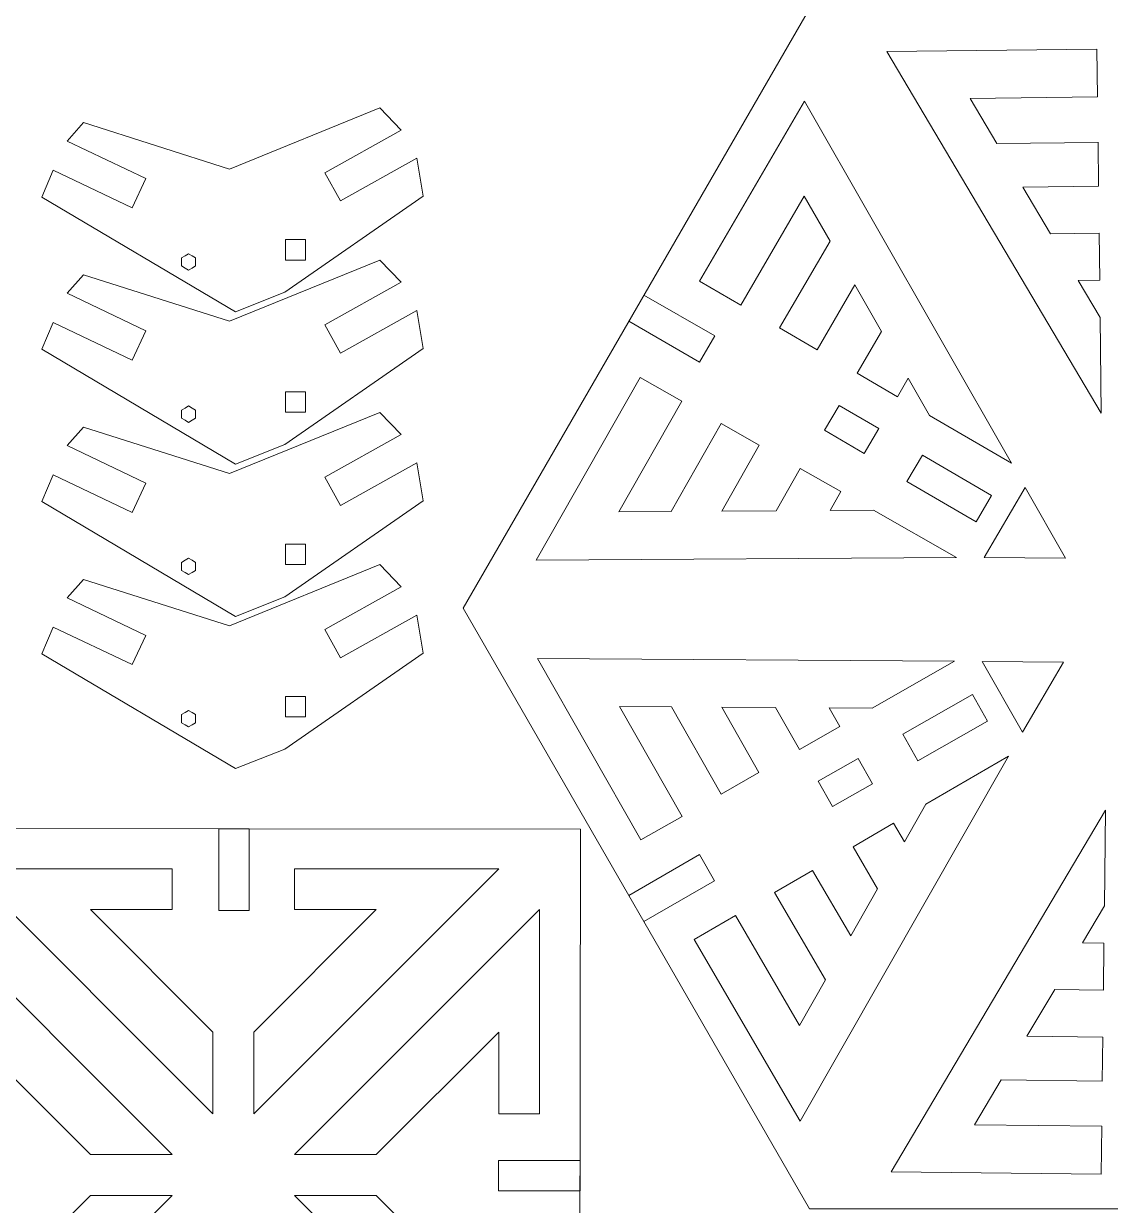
# Model space of a CAD drawing. Header units: inches. Extents: x -12.5 to 16.2, y -9.8 to 11.8.
# Drawn here: x -8.06 to -1.88, y 0.99 to 7.7 of the extents above; entities that cross this region are included whole.
import ezdxf

# ---------------------------------------------------------------- set-up
doc = ezdxf.new("R2010")
doc.units = ezdxf.units.IN
doc.header["$MEASUREMENT"] = 0
for name, color, linetype in [('frame', 7, 'Continuous'), ('Layer 1', 7, 'Continuous'), ('Layer 3', 7, 'Continuous')]:
    doc.layers.add(name, color=color, linetype=linetype)

msp = doc.modelspace()

# ---------------------------------------------------------------- linework, layer by layer
at = {"layer": 'frame', "color": 250, "lineweight": 9}
msp.add_open_spline([(-3.5881, 7.7887), (-3.5881, 7.7887), (0.3503, 7.7875), (0.3503, 7.7875), (0.3503, 7.7875), (0.3503, 7.7875), (2.3185, 4.3761), (2.3185, 4.3761), (2.3185, 4.3761), (2.3185, 4.3761), (0.3482, 0.966), (0.3482, 0.966), (0.3482, 0.966), (0.3482, 0.966), (-3.5902, 0.9672), (-3.5902, 0.9672), (-3.5902, 0.9672), (-3.5902, 0.9672), (-5.5584, 4.3786), (-5.5584, 4.3786), (-5.5584, 4.3786), (-5.5584, 4.3786), (-3.5881, 7.7887), (-3.5881, 7.7887)], degree=3, knots=[0, 0, 0, 0, 0.142857, 0.142857, 0.142857, 0.142857, 0.285714, 0.285714, 0.285714, 0.285714, 0.428571, 0.428571, 0.428571, 0.428571, 0.571429, 0.571429, 0.571429, 0.571429, 0.714286, 0.714286, 0.714286, 0.714286, 1, 1, 1, 1], dxfattribs=at)
at = {"layer": 'frame', "color": 5, "lineweight": 9}
for points in [[(-3.1501, 7.5414), (-3.1501, 7.5414), (-1.9561, 7.556), (-1.9561, 7.556)], [(-3.1501, 7.5414), (-3.1501, 7.5414), (-1.9307, 5.4879), (-1.9307, 5.4879)], [(-1.9527, 7.2838), (-1.9527, 7.2838), (-1.9561, 7.556), (-1.9561, 7.556)], [(-3.617, 7.2604), (-3.617, 7.2604), (-4.2139, 6.2372), (-4.2139, 6.2372)], [(-3.617, 7.2604), (-3.617, 7.2604), (-2.4418, 5.2033), (-2.4418, 5.2033)], [(-1.9496, 7.0262), (-1.9496, 7.0262), (-2.5243, 7.0192), (-2.5243, 7.0192)], [(-1.9465, 6.7772), (-1.9465, 6.7772), (-1.9496, 7.0263), (-1.9496, 7.0263)], [(-1.9465, 6.7772), (-1.9465, 6.7772), (-2.3774, 6.7719), (-2.3774, 6.7719)], [(-2.3774, 6.7719), (-2.3774, 6.7719), (-2.2199, 6.5067), (-2.2199, 6.5067)], [(-3.7599, 5.9724), (-3.7599, 5.9724), (-3.4726, 6.4648), (-3.4726, 6.4648)], [(-1.9432, 6.5101), (-1.9432, 6.5101), (-2.2199, 6.5067), (-2.2199, 6.5067)], [(-1.94, 6.2435), (-1.94, 6.2435), (-1.9432, 6.5101), (-1.9432, 6.5101)], [(-3.9806, 6.1011), (-3.9806, 6.1011), (-4.2139, 6.2372), (-4.2139, 6.2372)], [(-3.5465, 5.8478), (-3.5465, 5.8478), (-3.3311, 6.2171), (-3.3311, 6.2171)], [(-3.3311, 6.2171), (-3.3311, 6.2171), (-3.1793, 5.9514), (-3.1793, 5.9514)], [(-1.94, 6.2435), (-1.94, 6.2435), (-2.0628, 6.242), (-2.0628, 6.242)], [(-2.0628, 6.242), (-2.0628, 6.242), (-1.9374, 6.0308), (-1.9374, 6.0308)], [(-1.9307, 5.4879), (-1.9307, 5.4879), (-1.9374, 6.0308), (-1.9374, 6.0308)], [(-3.5465, 5.8478), (-3.5465, 5.8478), (-3.7599, 5.9724), (-3.7599, 5.9724)], [(-3.3177, 5.7143), (-3.3177, 5.7143), (-3.1793, 5.9514), (-3.1793, 5.9514)], [(-3.0892, 5.5811), (-3.0892, 5.5811), (-3.3177, 5.7143), (-3.3177, 5.7143)], [(-5.1426, 4.6526), (-5.1426, 4.6526), (-4.5522, 5.6905), (-4.5522, 5.6905)], [(-4.3155, 5.5559), (-4.3155, 5.5559), (-4.5522, 5.6905), (-4.5522, 5.6905)], [(-3.0892, 5.5811), (-3.0892, 5.5811), (-3.0278, 5.6863), (-3.0278, 5.6863)], [(-3.0278, 5.6863), (-3.0278, 5.6863), (-2.907, 5.4747), (-2.907, 5.4747)], [(-2.4418, 5.2033), (-2.4418, 5.2033), (-2.907, 5.4747), (-2.907, 5.4747)], [(-4.0916, 5.4285), (-4.0916, 5.4285), (-4.3758, 4.9289), (-4.3758, 4.9289)], [(-3.8751, 5.3053), (-3.8751, 5.3053), (-4.0916, 5.4285), (-4.0916, 5.4285)], [(-3.8751, 5.3053), (-3.8751, 5.3053), (-4.0882, 4.9308), (-4.0882, 4.9308)], [(-3.643, 5.1733), (-3.643, 5.1733), (-3.7798, 4.9327), (-3.7798, 4.9327)], [(-3.4112, 5.0414), (-3.4112, 5.0414), (-3.643, 5.1733), (-3.643, 5.1733)], [(-3.4112, 5.0414), (-3.4112, 5.0414), (-3.4719, 4.9347), (-3.4719, 4.9347)], [(-2.5971, 4.6668), (-2.5971, 4.6668), (-2.3635, 5.0659), (-2.3635, 5.0659)], [(-2.3635, 5.0659), (-2.3635, 5.0659), (-2.1347, 4.6641), (-2.1347, 4.6641)], [(-4.0882, 4.9308), (-4.0882, 4.9308), (-3.7798, 4.9327), (-3.7798, 4.9327)], [(-3.4719, 4.9347), (-3.4719, 4.9347), (-3.2264, 4.9363), (-3.2264, 4.9363)], [(-2.7544, 4.6678), (-2.7544, 4.6678), (-3.2264, 4.9363), (-3.2264, 4.9363)], [(-5.1426, 4.6526), (-5.1426, 4.6526), (-2.7544, 4.6678), (-2.7544, 4.6678)], [(-2.5971, 4.6668), (-2.5971, 4.6668), (-2.1347, 4.6641), (-2.1347, 4.6641)], [(-5.1346, 4.0926), (-5.1346, 4.0926), (-2.7656, 4.0779), (-2.7656, 4.0779)], [(-5.1346, 4.0926), (-5.1346, 4.0926), (-4.5487, 3.0631), (-4.5487, 3.0631)], [(-2.7656, 4.0779), (-2.7656, 4.0779), (-3.2336, 3.8115), (-3.2336, 3.8115)], [(-2.6074, 4.0767), (-2.6074, 4.0767), (-2.145, 4.0732), (-2.145, 4.0732)], [(-2.3793, 3.6745), (-2.3793, 3.6745), (-2.6074, 4.0767), (-2.6074, 4.0767)], [(-2.3793, 3.6745), (-2.3793, 3.6745), (-2.145, 4.0732), (-2.145, 4.0732)], [(-4.0919, 3.3231), (-4.0919, 3.3231), (-4.3739, 3.8186), (-4.3739, 3.8186)], [(-4.0886, 3.8168), (-4.0886, 3.8168), (-3.7826, 3.8149), (-3.7826, 3.8149)], [(-3.8771, 3.4453), (-3.8771, 3.4453), (-4.0886, 3.8168), (-4.0886, 3.8168)], [(-3.6469, 3.5764), (-3.6469, 3.5764), (-3.7826, 3.8149), (-3.7826, 3.8149)], [(-3.4773, 3.813), (-3.4773, 3.813), (-3.2336, 3.8115), (-3.2336, 3.8115)], [(-3.417, 3.7072), (-3.417, 3.7072), (-3.4773, 3.813), (-3.4773, 3.813)], [(-3.417, 3.7072), (-3.417, 3.7072), (-3.6469, 3.5764), (-3.6469, 3.5764)], [(-3.6434, 1.465), (-3.6434, 1.465), (-2.459, 3.5389), (-2.459, 3.5389)], [(-2.459, 3.5389), (-2.459, 3.5389), (-2.9279, 3.2652), (-2.9279, 3.2652)], [(-3.8771, 3.4453), (-3.8771, 3.4453), (-4.0919, 3.3231), (-4.0919, 3.3231)], [(-3.1259, 1.1777), (-3.1259, 1.1777), (-1.9065, 3.2312), (-1.9065, 3.2312)], [(-3.0497, 3.0519), (-3.0497, 3.0519), (-2.9279, 3.2652), (-2.9279, 3.2652)], [(-1.9065, 3.2312), (-1.9065, 3.2312), (-1.9132, 2.6883), (-1.9132, 2.6883)], [(-4.3139, 3.1967), (-4.3139, 3.1967), (-4.5487, 3.0631), (-4.5487, 3.0631)], [(-3.1116, 3.158), (-3.1116, 3.158), (-3.3419, 3.0236), (-3.3419, 3.0236)], [(-3.1116, 3.158), (-3.1116, 3.158), (-3.0497, 3.0519), (-3.0497, 3.0519)], [(-3.3419, 3.0236), (-3.3419, 3.0236), (-3.2024, 2.7846), (-3.2024, 2.7846)], [(-3.5725, 2.889), (-3.5725, 2.889), (-3.7877, 2.7634), (-3.7877, 2.7634)], [(-3.5725, 2.889), (-3.5725, 2.889), (-3.3553, 2.5168), (-3.3553, 2.5168)], [(-3.7877, 2.7634), (-3.7877, 2.7634), (-3.498, 2.267), (-3.498, 2.267)], [(-3.3553, 2.5168), (-3.3553, 2.5168), (-3.2024, 2.7846), (-3.2024, 2.7846)], [(-2.0386, 2.4771), (-2.0386, 2.4771), (-1.9132, 2.6883), (-1.9132, 2.6883)], [(-4.0101, 2.6336), (-4.0101, 2.6336), (-4.2453, 2.4963), (-4.2453, 2.4963)], [(-3.6434, 1.465), (-3.6434, 1.465), (-4.2453, 2.4963), (-4.2453, 2.4963)], [(-1.9158, 2.4756), (-1.9158, 2.4756), (-2.0386, 2.4771), (-2.0386, 2.4771)], [(-1.9158, 2.4756), (-1.9158, 2.4756), (-1.9191, 2.209), (-1.9191, 2.209)], [(-2.3533, 1.9472), (-2.3533, 1.9472), (-2.1958, 2.2124), (-2.1958, 2.2124)], [(-1.9191, 2.209), (-1.9191, 2.209), (-2.1958, 2.2124), (-2.1958, 2.2124)], [(-1.9224, 1.9419), (-1.9224, 1.9419), (-2.3533, 1.9472), (-2.3533, 1.9472)], [(-1.9224, 1.9419), (-1.9224, 1.9419), (-1.9254, 1.6929), (-1.9254, 1.6929)], [(-1.9254, 1.6929), (-1.9254, 1.6929), (-2.5001, 1.6999), (-2.5001, 1.6999)], [(-1.9286, 1.4354), (-1.9286, 1.4354), (-1.9319, 1.1631), (-1.9319, 1.1631)], [(-3.1259, 1.1777), (-3.1259, 1.1777), (-1.9319, 1.1631), (-1.9319, 1.1631)]]:
    msp.add_open_spline(points, degree=3, dxfattribs=at)
for points, knots in [([(-1.9527, 7.2838), (-1.9527, 7.2838), (-2.6761, 7.2749), (-2.6761, 7.2749), (-2.6761, 7.2749), (-2.6761, 7.2749), (-2.5243, 7.0192), (-2.5243, 7.0192)], [0, 0, 0, 0, 0.333333, 0.333333, 0.333333, 0.333333, 1, 1, 1, 1]), ([(-3.9806, 6.1011), (-3.9806, 6.1011), (-3.619, 6.7209), (-3.619, 6.7209), (-3.619, 6.7209), (-3.619, 6.7209), (-3.4726, 6.4648), (-3.4726, 6.4648)], [0, 0, 0, 0, 0.333333, 0.333333, 0.333333, 0.333333, 1, 1, 1, 1]), ([(-4.3155, 5.5559), (-4.3155, 5.5559), (-4.6732, 4.9271), (-4.6732, 4.9271), (-4.6732, 4.9271), (-4.6732, 4.9271), (-4.3758, 4.9289), (-4.3758, 4.9289)], [0, 0, 0, 0, 0.333333, 0.333333, 0.333333, 0.333333, 1, 1, 1, 1]), ([(-3.2779, 5.258), (-3.2779, 5.258), (-3.1949, 5.3999), (-3.1949, 5.3999), (-3.1949, 5.3999), (-3.1949, 5.3999), (-3.4202, 5.5318), (-3.4202, 5.5318), (-3.4202, 5.5318), (-3.4202, 5.5318), (-3.5033, 5.3899), (-3.5033, 5.3899), (-3.5033, 5.3899), (-3.5033, 5.3899), (-3.2779, 5.258), (-3.2779, 5.258)], [0, 0, 0, 0, 0.2, 0.2, 0.2, 0.2, 0.4, 0.4, 0.4, 0.4, 0.6, 0.6, 0.6, 0.6, 1, 1, 1, 1]), ([(-2.642, 4.8691), (-2.642, 4.8691), (-2.5541, 5.0193), (-2.5541, 5.0193), (-2.5541, 5.0193), (-2.5541, 5.0193), (-2.9476, 5.2496), (-2.9476, 5.2496), (-2.9476, 5.2496), (-2.9476, 5.2496), (-3.0355, 5.0994), (-3.0355, 5.0994), (-3.0355, 5.0994), (-3.0355, 5.0994), (-2.642, 4.8691), (-2.642, 4.8691)], [0, 0, 0, 0, 0.2, 0.2, 0.2, 0.2, 0.4, 0.4, 0.4, 0.4, 0.6, 0.6, 0.6, 0.6, 1, 1, 1, 1]), ([(-2.5768, 3.737), (-2.5768, 3.737), (-2.6626, 3.8884), (-2.6626, 3.8884), (-2.6626, 3.8884), (-2.6626, 3.8884), (-3.0592, 3.6635), (-3.0592, 3.6635), (-3.0592, 3.6635), (-3.0592, 3.6635), (-2.9733, 3.5121), (-2.9733, 3.5121), (-2.9733, 3.5121), (-2.9733, 3.5121), (-2.5768, 3.737), (-2.5768, 3.737)], [0, 0, 0, 0, 0.2, 0.2, 0.2, 0.2, 0.4, 0.4, 0.4, 0.4, 0.6, 0.6, 0.6, 0.6, 1, 1, 1, 1]), ([(-4.3139, 3.1967), (-4.3139, 3.1967), (-4.6689, 3.8204), (-4.6689, 3.8204), (-4.6689, 3.8204), (-4.6689, 3.8204), (-4.3739, 3.8186), (-4.3739, 3.8186)], [0, 0, 0, 0, 0.333333, 0.333333, 0.333333, 0.333333, 1, 1, 1, 1]), ([(-3.2322, 3.3819), (-3.2322, 3.3819), (-3.3133, 3.5249), (-3.3133, 3.5249), (-3.3133, 3.5249), (-3.3133, 3.5249), (-3.5404, 3.3961), (-3.5404, 3.3961), (-3.5404, 3.3961), (-3.5404, 3.3961), (-3.4593, 3.2531), (-3.4593, 3.2531), (-3.4593, 3.2531), (-3.4593, 3.2531), (-3.2322, 3.3819), (-3.2322, 3.3819)], [0, 0, 0, 0, 0.2, 0.2, 0.2, 0.2, 0.4, 0.4, 0.4, 0.4, 0.6, 0.6, 0.6, 0.6, 1, 1, 1, 1]), ([(-4.0101, 2.6336), (-4.0101, 2.6336), (-3.6454, 2.0088), (-3.6454, 2.0088), (-3.6454, 2.0088), (-3.6454, 2.0088), (-3.498, 2.267), (-3.498, 2.267)], [0, 0, 0, 0, 0.333333, 0.333333, 0.333333, 0.333333, 1, 1, 1, 1]), ([(-1.9286, 1.4354), (-1.9286, 1.4354), (-2.6519, 1.4442), (-2.6519, 1.4442), (-2.6519, 1.4442), (-2.6519, 1.4442), (-2.5001, 1.6999), (-2.5001, 1.6999)], [0, 0, 0, 0, 0.333333, 0.333333, 0.333333, 0.333333, 1, 1, 1, 1])]:
    msp.add_open_spline(points, degree=3, knots=knots, dxfattribs=at)
at = {"layer": 'frame', "color": 1, "lineweight": 9}
for points in [[(-4.1283, 5.926), (-4.1283, 5.926), (-4.2142, 5.7772), (-4.2142, 5.7772), (-4.2142, 5.7772), (-4.2142, 5.7772), (-4.6162, 6.0093), (-4.6162, 6.0093), (-4.6162, 6.0093), (-4.6162, 6.0093), (-4.5303, 6.158), (-4.5303, 6.158), (-4.5303, 6.158), (-4.5303, 6.158), (-4.1283, 5.926), (-4.1283, 5.926)], [(-4.2153, 2.9793), (-4.2153, 2.9793), (-4.1294, 2.8306), (-4.1294, 2.8306), (-4.1294, 2.8306), (-4.1294, 2.8306), (-4.5314, 2.5985), (-4.5314, 2.5985), (-4.5314, 2.5985), (-4.5314, 2.5985), (-4.6172, 2.7473), (-4.6172, 2.7473), (-4.6172, 2.7473), (-4.6172, 2.7473), (-4.2153, 2.9793), (-4.2153, 2.9793)]]:
    msp.add_open_spline(points, degree=3, knots=[0, 0, 0, 0, 0.2, 0.2, 0.2, 0.2, 0.4, 0.4, 0.4, 0.4, 0.6, 0.6, 0.6, 0.6, 1, 1, 1, 1], dxfattribs=at)
at = {"layer": 'Layer 1', "color": 250, "lineweight": 9}
msp.add_open_spline([(-4.8959, -0.8139), (-4.8959, -0.8139), (-8.8343, -0.8099), (-8.8343, -0.8099), (-8.8343, -0.8099), (-8.8343, -0.8099), (-8.8303, 3.1285), (-8.8303, 3.1285), (-8.8303, 3.1285), (-8.8303, 3.1285), (-4.8919, 3.1246), (-4.8919, 3.1246), (-4.8919, 3.1246), (-4.8919, 3.1246), (-4.8959, -0.8139), (-4.8959, -0.8139)], degree=3, knots=[0, 0, 0, 0, 0.2, 0.2, 0.2, 0.2, 0.4, 0.4, 0.4, 0.4, 0.6, 0.6, 0.6, 0.6, 1, 1, 1, 1], dxfattribs=at)
at = {"layer": 'Layer 1', "color": 1, "lineweight": 9}
for points in [[(-6.7753, 2.6624), (-6.7753, 2.6624), (-6.947, 2.6624), (-6.947, 2.6624), (-6.947, 2.6624), (-6.947, 2.6624), (-6.947, 3.1265), (-6.947, 3.1265), (-6.947, 3.1265), (-6.947, 3.1265), (-6.7753, 3.1265), (-6.7753, 3.1265), (-6.7753, 3.1265), (-6.7753, 3.1265), (-6.7753, 2.6624), (-6.7753, 2.6624)], [(-5.358, 1.0695), (-5.358, 1.0695), (-5.358, 1.2412), (-5.358, 1.2412), (-5.358, 1.2412), (-5.358, 1.2412), (-4.8939, 1.2412), (-4.8939, 1.2412), (-4.8939, 1.2412), (-4.8939, 1.2412), (-4.8939, 1.0695), (-4.8939, 1.0695), (-4.8939, 1.0695), (-4.8939, 1.0695), (-5.358, 1.0695), (-5.358, 1.0695)]]:
    msp.add_open_spline(points, degree=3, knots=[0, 0, 0, 0, 0.2, 0.2, 0.2, 0.2, 0.4, 0.4, 0.4, 0.4, 0.6, 0.6, 0.6, 0.6, 1, 1, 1, 1], dxfattribs=at)
at = {"layer": 'Layer 1', "color": 5, "lineweight": 9}
for points in [[(-7.2126, 2.8993), (-7.2126, 2.8993), (-8.373, 2.8993), (-8.373, 2.8993), (-8.373, 2.8993), (-8.373, 2.8993), (-6.9806, 1.5069), (-6.9806, 1.5069), (-6.9806, 1.5069), (-6.9806, 1.5069), (-6.9806, 1.971), (-6.9806, 1.971), (-6.9806, 1.971), (-6.9806, 1.971), (-7.6768, 2.6672), (-7.6768, 2.6672), (-7.6768, 2.6672), (-7.6768, 2.6672), (-7.2126, 2.6672), (-7.2126, 2.6672), (-7.2126, 2.6672), (-7.2126, 2.6672), (-7.2126, 2.8993), (-7.2126, 2.8993)], [(-6.5164, 2.8993), (-6.5164, 2.8993), (-5.3561, 2.8993), (-5.3561, 2.8993), (-5.3561, 2.8993), (-5.3561, 2.8993), (-6.7485, 1.5069), (-6.7485, 1.5069), (-6.7485, 1.5069), (-6.7485, 1.5069), (-6.7485, 1.971), (-6.7485, 1.971), (-6.7485, 1.971), (-6.7485, 1.971), (-6.0523, 2.6672), (-6.0523, 2.6672), (-6.0523, 2.6672), (-6.0523, 2.6672), (-6.5164, 2.6672), (-6.5164, 2.6672), (-6.5164, 2.6672), (-6.5164, 2.6672), (-6.5164, 2.8993), (-6.5164, 2.8993)], [(-8.6051, 1.5069), (-8.6051, 1.5069), (-8.6051, 2.6672), (-8.6051, 2.6672), (-8.6051, 2.6672), (-8.6051, 2.6672), (-7.2126, 1.2748), (-7.2126, 1.2748), (-7.2126, 1.2748), (-7.2126, 1.2748), (-7.6768, 1.2748), (-7.6768, 1.2748), (-7.6768, 1.2748), (-7.6768, 1.2748), (-8.373, 1.971), (-8.373, 1.971), (-8.373, 1.971), (-8.373, 1.971), (-8.373, 1.5069), (-8.373, 1.5069), (-8.373, 1.5069), (-8.373, 1.5069), (-8.6051, 1.5069), (-8.6051, 1.5069)], [(-5.124, 1.5069), (-5.124, 1.5069), (-5.124, 2.6672), (-5.124, 2.6672), (-5.124, 2.6672), (-5.124, 2.6672), (-6.5164, 1.2748), (-6.5164, 1.2748), (-6.5164, 1.2748), (-6.5164, 1.2748), (-6.0523, 1.2748), (-6.0523, 1.2748), (-6.0523, 1.2748), (-6.0523, 1.2748), (-5.3561, 1.971), (-5.3561, 1.971), (-5.3561, 1.971), (-5.3561, 1.971), (-5.3561, 1.5069), (-5.3561, 1.5069), (-5.3561, 1.5069), (-5.3561, 1.5069), (-5.124, 1.5069), (-5.124, 1.5069)], [(-8.6051, 0.8106), (-8.6051, 0.8106), (-8.6051, -0.3497), (-8.6051, -0.3497), (-8.6051, -0.3497), (-8.6051, -0.3497), (-7.2126, 1.0427), (-7.2126, 1.0427), (-7.2126, 1.0427), (-7.2126, 1.0427), (-7.6768, 1.0427), (-7.6768, 1.0427), (-7.6768, 1.0427), (-7.6768, 1.0427), (-8.373, 0.3465), (-8.373, 0.3465), (-8.373, 0.3465), (-8.373, 0.3465), (-8.373, 0.8106), (-8.373, 0.8106), (-8.373, 0.8106), (-8.373, 0.8106), (-8.6051, 0.8106), (-8.6051, 0.8106)], [(-5.124, 0.8106), (-5.124, 0.8106), (-5.124, -0.3497), (-5.124, -0.3497), (-5.124, -0.3497), (-5.124, -0.3497), (-6.5164, 1.0427), (-6.5164, 1.0427), (-6.5164, 1.0427), (-6.5164, 1.0427), (-6.0523, 1.0427), (-6.0523, 1.0427), (-6.0523, 1.0427), (-6.0523, 1.0427), (-5.3561, 0.3465), (-5.3561, 0.3465), (-5.3561, 0.3465), (-5.3561, 0.3465), (-5.3561, 0.8106), (-5.3561, 0.8106), (-5.3561, 0.8106), (-5.3561, 0.8106), (-5.124, 0.8106), (-5.124, 0.8106)]]:
    msp.add_open_spline(points, degree=3, knots=[0, 0, 0, 0, 0.142857, 0.142857, 0.142857, 0.142857, 0.285714, 0.285714, 0.285714, 0.285714, 0.428571, 0.428571, 0.428571, 0.428571, 0.571429, 0.571429, 0.571429, 0.571429, 0.714286, 0.714286, 0.714286, 0.714286, 1, 1, 1, 1], dxfattribs=at)
at = {"layer": 'Layer 3', "color": 5, "lineweight": 9}
for points in [[(-6.5682, 6.3574), (-6.4544, 6.3574), (-6.4544, 6.4738), (-6.5682, 6.4738), (-6.5682, 6.3574)], [(-6.5682, 5.4922), (-6.4544, 5.4922), (-6.4544, 5.6085), (-6.5682, 5.6085), (-6.5682, 5.4922)], [(-6.5682, 4.6269), (-6.4544, 4.6269), (-6.4544, 4.7433), (-6.5682, 4.7433), (-6.5682, 4.6269)], [(-6.5682, 3.7617), (-6.4544, 3.7617), (-6.4544, 3.878), (-6.5682, 3.878), (-6.5682, 3.7617)]]:
    msp.add_lwpolyline(points, close=True, dxfattribs=at)
at = {"layer": 'Layer 3', "color": 250, "lineweight": 9}
for points, knots in [([(-7.8093, 7.0337), (-7.8093, 7.0337), (-7.7158, 7.1388), (-7.7158, 7.1388), (-7.7158, 7.1388), (-7.7158, 7.1388), (-6.8862, 6.8745), (-6.8862, 6.8745), (-6.8862, 6.8745), (-6.8862, 6.8745), (-6.0321, 7.2225), (-6.0321, 7.2225), (-6.0321, 7.2225), (-6.0321, 7.2225), (-5.911, 7.0962), (-5.911, 7.0962)], [0, 0, 0, 0, 0.2, 0.2, 0.2, 0.2, 0.4, 0.4, 0.4, 0.4, 0.6, 0.6, 0.6, 0.6, 1, 1, 1, 1]), ([(-5.8213, 6.936), (-5.8213, 6.936), (-6.2544, 6.6934), (-6.2544, 6.6934), (-6.2544, 6.6934), (-6.2544, 6.6934), (-6.3441, 6.8536), (-6.3441, 6.8536), (-6.3441, 6.8536), (-6.3441, 6.8536), (-5.911, 7.0962), (-5.911, 7.0962)], [0, 0, 0, 0, 0.25, 0.25, 0.25, 0.25, 0.5, 0.5, 0.5, 0.5, 1, 1, 1, 1]), ([(-7.8093, 7.0337), (-7.8093, 7.0337), (-7.3612, 6.8202), (-7.3612, 6.8202), (-7.3612, 6.8202), (-7.3612, 6.8202), (-7.4402, 6.6544), (-7.4402, 6.6544), (-7.4402, 6.6544), (-7.4402, 6.6544), (-7.8883, 6.8679), (-7.8883, 6.8679)], [0, 0, 0, 0, 0.25, 0.25, 0.25, 0.25, 0.5, 0.5, 0.5, 0.5, 1, 1, 1, 1]), ([(-5.8213, 6.936), (-5.8213, 6.936), (-5.7862, 6.7201), (-5.7862, 6.7201), (-5.7862, 6.7201), (-5.7862, 6.7201), (-6.5708, 6.174), (-6.5708, 6.174), (-6.5708, 6.174), (-6.5708, 6.174), (-6.8527, 6.0635), (-6.8527, 6.0635), (-6.8527, 6.0635), (-6.8527, 6.0635), (-7.9529, 6.7156), (-7.9529, 6.7156), (-7.9529, 6.7156), (-7.9529, 6.7156), (-7.8883, 6.8679), (-7.8883, 6.8679)], [0, 0, 0, 0, 0.166667, 0.166667, 0.166667, 0.166667, 0.333333, 0.333333, 0.333333, 0.333333, 0.5, 0.5, 0.5, 0.5, 0.666667, 0.666667, 0.666667, 0.666667, 1, 1, 1, 1]), ([(-7.8093, 6.1685), (-7.8093, 6.1685), (-7.7158, 6.2735), (-7.7158, 6.2735), (-7.7158, 6.2735), (-7.7158, 6.2735), (-6.8862, 6.0092), (-6.8862, 6.0092), (-6.8862, 6.0092), (-6.8862, 6.0092), (-6.0321, 6.3572), (-6.0321, 6.3572), (-6.0321, 6.3572), (-6.0321, 6.3572), (-5.911, 6.231), (-5.911, 6.231)], [0, 0, 0, 0, 0.2, 0.2, 0.2, 0.2, 0.4, 0.4, 0.4, 0.4, 0.6, 0.6, 0.6, 0.6, 1, 1, 1, 1]), ([(-5.8213, 6.0707), (-5.8213, 6.0707), (-6.2544, 5.8281), (-6.2544, 5.8281), (-6.2544, 5.8281), (-6.2544, 5.8281), (-6.3441, 5.9884), (-6.3441, 5.9884), (-6.3441, 5.9884), (-6.3441, 5.9884), (-5.911, 6.231), (-5.911, 6.231)], [0, 0, 0, 0, 0.25, 0.25, 0.25, 0.25, 0.5, 0.5, 0.5, 0.5, 1, 1, 1, 1]), ([(-7.8093, 6.1685), (-7.8093, 6.1685), (-7.3612, 5.9549), (-7.3612, 5.9549), (-7.3612, 5.9549), (-7.3612, 5.9549), (-7.4402, 5.7891), (-7.4402, 5.7891), (-7.4402, 5.7891), (-7.4402, 5.7891), (-7.8883, 6.0027), (-7.8883, 6.0027)], [0, 0, 0, 0, 0.25, 0.25, 0.25, 0.25, 0.5, 0.5, 0.5, 0.5, 1, 1, 1, 1]), ([(-5.8213, 6.0707), (-5.8213, 6.0707), (-5.7862, 5.8549), (-5.7862, 5.8549), (-5.7862, 5.8549), (-5.7862, 5.8549), (-6.5708, 5.3087), (-6.5708, 5.3087), (-6.5708, 5.3087), (-6.5708, 5.3087), (-6.8527, 5.1983), (-6.8527, 5.1983), (-6.8527, 5.1983), (-6.8527, 5.1983), (-7.9529, 5.8504), (-7.9529, 5.8504), (-7.9529, 5.8504), (-7.9529, 5.8504), (-7.8883, 6.0027), (-7.8883, 6.0027)], [0, 0, 0, 0, 0.166667, 0.166667, 0.166667, 0.166667, 0.333333, 0.333333, 0.333333, 0.333333, 0.5, 0.5, 0.5, 0.5, 0.666667, 0.666667, 0.666667, 0.666667, 1, 1, 1, 1]), ([(-7.8093, 5.3032), (-7.8093, 5.3032), (-7.7158, 5.4083), (-7.7158, 5.4083), (-7.7158, 5.4083), (-7.7158, 5.4083), (-6.8862, 5.144), (-6.8862, 5.144), (-6.8862, 5.144), (-6.8862, 5.144), (-6.0321, 5.492), (-6.0321, 5.492), (-6.0321, 5.492), (-6.0321, 5.492), (-5.911, 5.3657), (-5.911, 5.3657)], [0, 0, 0, 0, 0.2, 0.2, 0.2, 0.2, 0.4, 0.4, 0.4, 0.4, 0.6, 0.6, 0.6, 0.6, 1, 1, 1, 1]), ([(-5.8213, 5.2055), (-5.8213, 5.2055), (-6.2544, 4.9629), (-6.2544, 4.9629), (-6.2544, 4.9629), (-6.2544, 4.9629), (-6.3441, 5.1231), (-6.3441, 5.1231), (-6.3441, 5.1231), (-6.3441, 5.1231), (-5.911, 5.3657), (-5.911, 5.3657)], [0, 0, 0, 0, 0.25, 0.25, 0.25, 0.25, 0.5, 0.5, 0.5, 0.5, 1, 1, 1, 1]), ([(-7.8093, 5.3032), (-7.8093, 5.3032), (-7.3612, 5.0897), (-7.3612, 5.0897), (-7.3612, 5.0897), (-7.3612, 5.0897), (-7.4402, 4.9239), (-7.4402, 4.9239), (-7.4402, 4.9239), (-7.4402, 4.9239), (-7.8883, 5.1374), (-7.8883, 5.1374)], [0, 0, 0, 0, 0.25, 0.25, 0.25, 0.25, 0.5, 0.5, 0.5, 0.5, 1, 1, 1, 1]), ([(-5.8213, 5.2055), (-5.8213, 5.2055), (-5.7862, 4.9896), (-5.7862, 4.9896), (-5.7862, 4.9896), (-5.7862, 4.9896), (-6.5708, 4.4435), (-6.5708, 4.4435), (-6.5708, 4.4435), (-6.5708, 4.4435), (-6.8527, 4.333), (-6.8527, 4.333), (-6.8527, 4.333), (-6.8527, 4.333), (-7.9529, 4.9851), (-7.9529, 4.9851), (-7.9529, 4.9851), (-7.9529, 4.9851), (-7.8883, 5.1374), (-7.8883, 5.1374)], [0, 0, 0, 0, 0.166667, 0.166667, 0.166667, 0.166667, 0.333333, 0.333333, 0.333333, 0.333333, 0.5, 0.5, 0.5, 0.5, 0.666667, 0.666667, 0.666667, 0.666667, 1, 1, 1, 1]), ([(-7.8093, 4.438), (-7.8093, 4.438), (-7.7158, 4.543), (-7.7158, 4.543), (-7.7158, 4.543), (-7.7158, 4.543), (-6.8862, 4.2787), (-6.8862, 4.2787), (-6.8862, 4.2787), (-6.8862, 4.2787), (-6.0321, 4.6267), (-6.0321, 4.6267), (-6.0321, 4.6267), (-6.0321, 4.6267), (-5.911, 4.5005), (-5.911, 4.5005)], [0, 0, 0, 0, 0.2, 0.2, 0.2, 0.2, 0.4, 0.4, 0.4, 0.4, 0.6, 0.6, 0.6, 0.6, 1, 1, 1, 1]), ([(-5.8213, 4.3402), (-5.8213, 4.3402), (-6.2544, 4.0976), (-6.2544, 4.0976), (-6.2544, 4.0976), (-6.2544, 4.0976), (-6.3441, 4.2579), (-6.3441, 4.2579), (-6.3441, 4.2579), (-6.3441, 4.2579), (-5.911, 4.5005), (-5.911, 4.5005)], [0, 0, 0, 0, 0.25, 0.25, 0.25, 0.25, 0.5, 0.5, 0.5, 0.5, 1, 1, 1, 1]), ([(-7.8093, 4.438), (-7.8093, 4.438), (-7.3612, 4.2244), (-7.3612, 4.2244), (-7.3612, 4.2244), (-7.3612, 4.2244), (-7.4402, 4.0586), (-7.4402, 4.0586), (-7.4402, 4.0586), (-7.4402, 4.0586), (-7.8883, 4.2722), (-7.8883, 4.2722)], [0, 0, 0, 0, 0.25, 0.25, 0.25, 0.25, 0.5, 0.5, 0.5, 0.5, 1, 1, 1, 1]), ([(-5.8213, 4.3402), (-5.8213, 4.3402), (-5.7862, 4.1244), (-5.7862, 4.1244), (-5.7862, 4.1244), (-5.7862, 4.1244), (-6.5708, 3.5782), (-6.5708, 3.5782), (-6.5708, 3.5782), (-6.5708, 3.5782), (-6.8527, 3.4678), (-6.8527, 3.4678), (-6.8527, 3.4678), (-6.8527, 3.4678), (-7.9529, 4.1199), (-7.9529, 4.1199), (-7.9529, 4.1199), (-7.9529, 4.1199), (-7.8883, 4.2722), (-7.8883, 4.2722)], [0, 0, 0, 0, 0.166667, 0.166667, 0.166667, 0.166667, 0.333333, 0.333333, 0.333333, 0.333333, 0.5, 0.5, 0.5, 0.5, 0.666667, 0.666667, 0.666667, 0.666667, 1, 1, 1, 1])]:
    msp.add_open_spline(points, degree=3, knots=knots, dxfattribs=at)
at = {"layer": 'Layer 3', "color": 5, "lineweight": 9}
for points in [[(-7.1188, 6.3936), (-7.1188, 6.3936), (-7.139, 6.382), (-7.139, 6.382), (-7.139, 6.382), (-7.139, 6.382), (-7.1591, 6.3703), (-7.1591, 6.3703), (-7.1591, 6.3703), (-7.1591, 6.3703), (-7.1591, 6.3471), (-7.1591, 6.3471), (-7.1591, 6.3471), (-7.1591, 6.3471), (-7.1591, 6.3238), (-7.1591, 6.3238), (-7.1591, 6.3238), (-7.1591, 6.3238), (-7.139, 6.3122), (-7.139, 6.3122), (-7.139, 6.3122), (-7.139, 6.3122), (-7.1188, 6.3005), (-7.1188, 6.3005), (-7.1188, 6.3005), (-7.1188, 6.3005), (-7.0987, 6.3122), (-7.0987, 6.3122), (-7.0987, 6.3122), (-7.0987, 6.3122), (-7.0785, 6.3238), (-7.0785, 6.3238), (-7.0785, 6.3238), (-7.0785, 6.3238), (-7.0785, 6.3471), (-7.0785, 6.3471), (-7.0785, 6.3471), (-7.0785, 6.3471), (-7.0785, 6.3703), (-7.0785, 6.3703), (-7.0785, 6.3703), (-7.0785, 6.3703), (-7.0987, 6.382), (-7.0987, 6.382), (-7.0987, 6.382), (-7.0987, 6.382), (-7.1188, 6.3936), (-7.1188, 6.3936)], [(-7.1188, 5.5284), (-7.1188, 5.5284), (-7.139, 5.5167), (-7.139, 5.5167), (-7.139, 5.5167), (-7.139, 5.5167), (-7.1591, 5.5051), (-7.1591, 5.5051), (-7.1591, 5.5051), (-7.1591, 5.5051), (-7.1591, 5.4818), (-7.1591, 5.4818), (-7.1591, 5.4818), (-7.1591, 5.4818), (-7.1591, 5.4585), (-7.1591, 5.4585), (-7.1591, 5.4585), (-7.1591, 5.4585), (-7.139, 5.4469), (-7.139, 5.4469), (-7.139, 5.4469), (-7.139, 5.4469), (-7.1188, 5.4353), (-7.1188, 5.4353), (-7.1188, 5.4353), (-7.1188, 5.4353), (-7.0987, 5.4469), (-7.0987, 5.4469), (-7.0987, 5.4469), (-7.0987, 5.4469), (-7.0785, 5.4585), (-7.0785, 5.4585), (-7.0785, 5.4585), (-7.0785, 5.4585), (-7.0785, 5.4818), (-7.0785, 5.4818), (-7.0785, 5.4818), (-7.0785, 5.4818), (-7.0785, 5.5051), (-7.0785, 5.5051), (-7.0785, 5.5051), (-7.0785, 5.5051), (-7.0987, 5.5167), (-7.0987, 5.5167), (-7.0987, 5.5167), (-7.0987, 5.5167), (-7.1188, 5.5284), (-7.1188, 5.5284)], [(-7.1188, 4.6631), (-7.1188, 4.6631), (-7.139, 4.6515), (-7.139, 4.6515), (-7.139, 4.6515), (-7.139, 4.6515), (-7.1591, 4.6398), (-7.1591, 4.6398), (-7.1591, 4.6398), (-7.1591, 4.6398), (-7.1591, 4.6166), (-7.1591, 4.6166), (-7.1591, 4.6166), (-7.1591, 4.6166), (-7.1591, 4.5933), (-7.1591, 4.5933), (-7.1591, 4.5933), (-7.1591, 4.5933), (-7.139, 4.5817), (-7.139, 4.5817), (-7.139, 4.5817), (-7.139, 4.5817), (-7.1188, 4.57), (-7.1188, 4.57), (-7.1188, 4.57), (-7.1188, 4.57), (-7.0987, 4.5817), (-7.0987, 4.5817), (-7.0987, 4.5817), (-7.0987, 4.5817), (-7.0785, 4.5933), (-7.0785, 4.5933), (-7.0785, 4.5933), (-7.0785, 4.5933), (-7.0785, 4.6166), (-7.0785, 4.6166), (-7.0785, 4.6166), (-7.0785, 4.6166), (-7.0785, 4.6398), (-7.0785, 4.6398), (-7.0785, 4.6398), (-7.0785, 4.6398), (-7.0987, 4.6515), (-7.0987, 4.6515), (-7.0987, 4.6515), (-7.0987, 4.6515), (-7.1188, 4.6631), (-7.1188, 4.6631)], [(-7.1188, 3.7979), (-7.1188, 3.7979), (-7.139, 3.7862), (-7.139, 3.7862), (-7.139, 3.7862), (-7.139, 3.7862), (-7.1591, 3.7746), (-7.1591, 3.7746), (-7.1591, 3.7746), (-7.1591, 3.7746), (-7.1591, 3.7513), (-7.1591, 3.7513), (-7.1591, 3.7513), (-7.1591, 3.7513), (-7.1591, 3.728), (-7.1591, 3.728), (-7.1591, 3.728), (-7.1591, 3.728), (-7.139, 3.7164), (-7.139, 3.7164), (-7.139, 3.7164), (-7.139, 3.7164), (-7.1188, 3.7048), (-7.1188, 3.7048), (-7.1188, 3.7048), (-7.1188, 3.7048), (-7.0987, 3.7164), (-7.0987, 3.7164), (-7.0987, 3.7164), (-7.0987, 3.7164), (-7.0785, 3.728), (-7.0785, 3.728), (-7.0785, 3.728), (-7.0785, 3.728), (-7.0785, 3.7513), (-7.0785, 3.7513), (-7.0785, 3.7513), (-7.0785, 3.7513), (-7.0785, 3.7746), (-7.0785, 3.7746), (-7.0785, 3.7746), (-7.0785, 3.7746), (-7.0987, 3.7862), (-7.0987, 3.7862), (-7.0987, 3.7862), (-7.0987, 3.7862), (-7.1188, 3.7979), (-7.1188, 3.7979)]]:
    msp.add_open_spline(points, degree=3, knots=[0, 0, 0, 0, 0.076923, 0.076923, 0.076923, 0.076923, 0.153846, 0.153846, 0.153846, 0.153846, 0.230769, 0.230769, 0.230769, 0.230769, 0.307692, 0.307692, 0.307692, 0.307692, 0.384615, 0.384615, 0.384615, 0.384615, 0.461538, 0.461538, 0.461538, 0.461538, 0.538462, 0.538462, 0.538462, 0.538462, 0.615385, 0.615385, 0.615385, 0.615385, 0.692308, 0.692308, 0.692308, 0.692308, 0.769231, 0.769231, 0.769231, 0.769231, 0.846154, 0.846154, 0.846154, 0.846154, 1, 1, 1, 1], dxfattribs=at)

doc.saveas('drawing.dxf')
